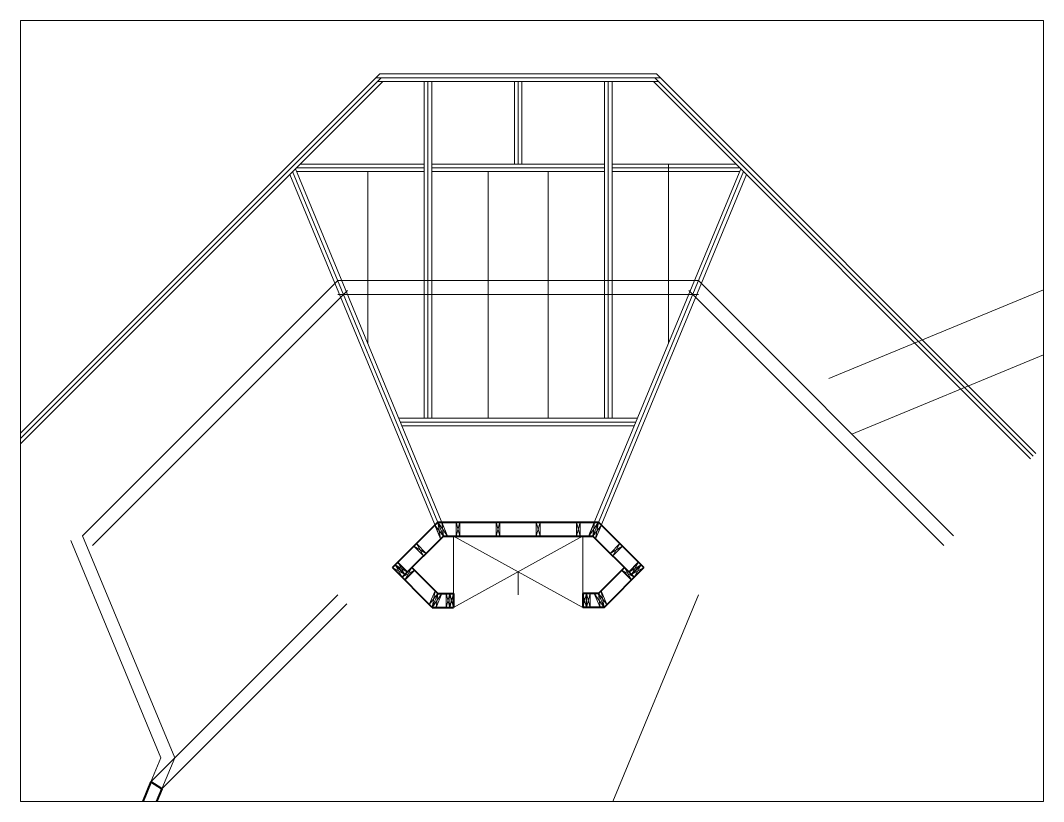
# Paper-space layout 'Entry Flat Roof Framing' of a CAD drawing. Header units: inches. Extents: x 0 to 10.7, y 0 to 8.2.
# The model-space entities are those that its viewports show. They can reach past a viewport. Long polylines and large blocks are cut down to what shows.
import ezdxf

# ---------------------------------------------------------------- set-up
doc = ezdxf.new("R2010")
doc.units = ezdxf.units.IN
doc.header["$MEASUREMENT"] = 0
for name, color, linetype, lineweight in [('BOTTOM PLATES', 7, 'Continuous', 20), ('ROOF BEAMS', 3, 'Continuous', 30), ('WALL FRAMING', 7, 'Continuous', 30)]:
    doc.layers.add(name, color=color, linetype=linetype, lineweight=lineweight)
doc.layers.add('DIMENSIONS', color=7, linetype='Continuous')

msp = doc.modelspace()

# ---------------------------------------------------------------- linework, layer by layer
at = {"layer": 'BOTTOM PLATES', "color": 7, "lineweight": 40}
for p, q in [((24795.67669, 13683.23051), (24777.52476, 13665.13219)), ((24795.67193, 13683.23051), (24859.78666, 13683.23051)), ((24859.80035, 13683.23051), (24877.95228, 13665.13219)), ((24797.9501, 13677.73051), (24781.41385, 13661.2431)), ((24797.9501, 13677.73051), (24857.52694, 13677.73051)), ((24857.52694, 13677.73051), (24874.06319, 13661.2431)), ((24793.42644, 13649.23051), (24777.52476, 13665.13219)), ((24782.47608, 13662.30219), (24778.58542, 13666.19285)), ((24783.53674, 13663.36285), (24779.64608, 13667.25351)), ((24795.70462, 13654.73051), (24785.29931, 13665.11708)), ((24859.77242, 13654.73051), (24870.17773, 13665.11708)), ((24862.0506, 13649.23051), (24877.95228, 13665.13219)), ((24871.9403, 13663.36285), (24875.83096, 13667.25351)), ((24873.00096, 13662.30219), (24876.89162, 13666.19285)), ((24786.3606, 13664.05704), (24782.47294, 13660.18087)), ((24869.11645, 13664.05704), (24873.0041, 13660.18087)), ((24795.70462, 13654.73051), (24801.9793, 13654.73051)), ((24859.77242, 13654.73051), (24853.49774, 13654.73051)), ((24793.42644, 13649.23051), (24801.9793, 13649.23051)), ((24862.0506, 13649.23051), (24853.49774, 13649.23051))]:
    msp.add_line(p, q, dxfattribs=at)
at = {"layer": 'BOTTOM PLATES', "color": 7}
for p, q in [((24794.5273, 13682.08451), (24796.80071, 13676.58451)), ((24795.67669, 13683.23051), (24797.9501, 13677.73051)), ((24797.29978, 13683.23051), (24799.57319, 13677.73051)), ((24858.17726, 13683.23051), (24855.90385, 13677.73051)), ((24859.78666, 13683.23051), (24857.52694, 13677.73051)), ((24860.94974, 13682.08451), (24858.67633, 13676.58451)), ((24801.9793, 13654.73051), (24798.4793, 13654.73051))]:
    msp.add_line(p, q, dxfattribs=at)
at = {"layer": 'BOTTOM PLATES', "lineweight": 9}
for p, q in [((24794.5273, 13682.08451), (24797.9501, 13677.73051)), ((24796.80071, 13676.58451), (24795.67332, 13683.22715)), ((24795.67332, 13683.22715), (24799.57319, 13677.73051)), ((24797.9501, 13677.73051), (24797.29978, 13683.23051)), ((24802.9793, 13683.23051), (24804.4793, 13677.73051)), ((24804.4793, 13683.23051), (24802.9793, 13677.73051)), ((24802.9793, 13677.73051), (24802.9793, 13683.23051)), ((24804.4793, 13677.73051), (24804.4793, 13683.23051)), ((24818.9793, 13683.23051), (24820.4793, 13677.73051)), ((24820.4793, 13683.23051), (24818.9793, 13677.73051)), ((24818.9793, 13677.73051), (24818.9793, 13683.23051)), ((24820.4793, 13677.73051), (24820.4793, 13683.23051)), ((24834.9793, 13683.23051), (24836.4793, 13677.73051)), ((24836.4793, 13683.23051), (24834.9793, 13677.73051)), ((24834.9793, 13677.73051), (24834.9793, 13683.23051)), ((24836.4793, 13677.73051), (24836.4793, 13683.23051)), ((24850.9793, 13683.23051), (24852.4793, 13677.73051)), ((24852.4793, 13683.23051), (24850.9793, 13677.73051)), ((24850.9793, 13677.73051), (24850.9793, 13683.23051)), ((24852.4793, 13677.73051), (24852.4793, 13683.23051)), ((24859.78666, 13683.23051), (24855.90385, 13677.73051)), ((24857.52694, 13677.73051), (24858.17726, 13683.23051)), ((24860.94974, 13682.08451), (24857.52694, 13677.73051)), ((24858.67633, 13676.58451), (24859.78666, 13683.23051)), ((24798.4793, 13677.73051), (24801.9793, 13677.73051)), ((24786.05116, 13673.65181), (24789.93449, 13669.75697)), ((24786.05116, 13673.65181), (24790.99672, 13670.81606)), ((24787.11339, 13674.7109), (24790.99672, 13670.81606)), ((24787.11339, 13674.7109), (24789.93449, 13669.75697)), ((24868.3452, 13674.7109), (24864.46187, 13670.81606)), ((24869.40743, 13673.65181), (24864.46187, 13670.81606)), ((24868.3452, 13674.7109), (24865.5241, 13669.75697)), ((24869.40743, 13673.65181), (24865.5241, 13669.75697)), ((24782.47608, 13662.30219), (24777.52476, 13665.13219)), ((24781.41385, 13661.2431), (24778.58699, 13666.19128)), ((24778.58699, 13666.19128), (24783.53674, 13663.36285)), ((24779.64922, 13667.25038), (24782.47608, 13662.30219)), ((24785.29931, 13665.11708), (24782.47451, 13660.18244)), ((24870.17773, 13665.11708), (24873.00253, 13660.18244)), ((24876.89005, 13666.19128), (24871.9403, 13663.36285)), ((24875.82782, 13667.25038), (24873.00096, 13662.30219)), ((24873.00096, 13662.30219), (24877.95228, 13665.13219)), ((24874.06319, 13661.2431), (24876.89005, 13666.19128)), ((24786.3606, 13664.05704), (24781.41385, 13661.2431)), ((24869.11645, 13664.05704), (24874.06319, 13661.2431)), ((24794.55596, 13655.8771), (24792.27839, 13650.37856)), ((24792.27839, 13650.37856), (24795.70462, 13654.73051)), ((24794.55596, 13655.8771), (24793.42644, 13649.23051)), ((24795.70462, 13654.73051), (24793.42644, 13649.23051)), ((24793.42644, 13649.23051), (24797.3282, 13654.73051)), ((24797.3282, 13654.73051), (24795.05003, 13649.23051)), ((24795.70462, 13654.73051), (24795.05003, 13649.23051)), ((24858.14884, 13654.73051), (24860.42701, 13649.23051)), ((24862.0506, 13649.23051), (24858.14884, 13654.73051)), ((24859.77242, 13654.73051), (24862.0506, 13649.23051)), ((24863.19865, 13650.37856), (24859.77242, 13654.73051)), ((24859.77242, 13654.73051), (24860.42701, 13649.23051)), ((24860.92108, 13655.8771), (24863.19865, 13650.37856)), ((24860.92108, 13655.8771), (24862.0506, 13649.23051))]:
    msp.add_line(p, q, dxfattribs=at)
at = {"layer": 'BOTTOM PLATES', "color": 6}
for p, q in [((24801.9793, 13677.73051), (24853.49774, 13649.23051)), ((24853.4793, 13677.73051), (24801.9793, 13649.23051))]:
    msp.add_line(p, q, dxfattribs=at)
at = {"layer": 'BOTTOM PLATES', "color": 6, "lineweight": 9}
for p, q in [((24801.9793, 13649.23051), (24801.9793, 13677.73051)), ((24853.49774, 13649.23051), (24853.49774, 13677.73051))]:
    msp.add_line(p, q, dxfattribs=at)
at = {"layer": 'BOTTOM PLATES'}
for p, q in [((24798.9793, 13654.73051), (24798.9793, 13649.23051)), ((24800.4793, 13654.73051), (24800.4793, 13649.23051)), ((24854.9793, 13654.73051), (24854.9793, 13649.23051)), ((24856.4793, 13654.73051), (24856.4793, 13649.23051))]:
    msp.add_line(p, q, dxfattribs=at)
at = {"layer": 'BOTTOM PLATES', "lineweight": 40}
for p, q in [((24801.9793, 13654.73051), (24801.9793, 13649.23051)), ((24853.49774, 13654.73051), (24853.49774, 13649.23051))]:
    msp.add_line(p, q, dxfattribs=at)
at = {"layer": 'DIMENSIONS', "color": 7, "lineweight": 9}
for p, q in [((24653.90592, 13677.83718), (24690.64353, 13589.14475)), ((24649.17104, 13675.87593), (24685.09627, 13589.14475)), ((24685.09627, 13589.14475), (24681.17376, 13579.67498)), ((24690.64353, 13589.14475), (24685.51853, 13576.7719))]:
    msp.add_line(p, q, dxfattribs=at)
at = {"layer": 'DIMENSIONS', "lineweight": 9}
msp.add_line((24755.7293, 13306.58376), (24899.7293, 13654.23051), dxfattribs=at)
at = {"layer": 'DIMENSIONS', "color": 7, "lineweight": 40}
for p, q in [((24681.17376, 13579.67498), (24653.90592, 13513.84458)), ((24685.51853, 13576.7719), (24681.17376, 13579.67498)), ((24685.51853, 13576.7719), (24659.03092, 13512.82515))]:
    msp.add_line(p, q, dxfattribs=at)
at = {"layer": 'ROOF BEAMS', "color": 3, "lineweight": 9}
for p, q in [((24681.17376, 13579.67498), (24755.7293, 13654.23051)), ((24685.51853, 13576.7719), (24759.35322, 13650.60659))]:
    msp.add_line(p, q, dxfattribs=at)
at = {"layer": 'WALL FRAMING', "color": 7, "lineweight": 9}
for p, q in [((24772.46837, 13862.16056), (24621.02545, 13710.71765)), ((24772.46837, 13862.16056), (24882.99023, 13862.16056)), ((24882.99023, 13862.16056), (25034.43314, 13710.71765)), ((24773.08969, 13860.66056), (24622.08611, 13709.65699)), ((24773.71101, 13859.16056), (24623.14677, 13708.59633)), ((24770.96837, 13860.66056), (24884.49023, 13860.66056)), ((24771.58969, 13859.16056), (24883.86891, 13859.16056)), ((24790.22703, 13859.16056), (24790.22703, 13724.73051)), ((24791.72703, 13859.16056), (24791.72703, 13724.73051)), ((24793.22703, 13859.16056), (24793.22703, 13724.73051)), ((24826.2293, 13859.16056), (24826.2293, 13826.16056)), ((24827.7293, 13859.16056), (24827.7293, 13826.16056)), ((24829.2293, 13859.16056), (24829.2293, 13826.16056)), ((24862.22703, 13859.16056), (24862.22703, 13724.73051)), ((24863.72703, 13859.16056), (24863.72703, 13724.73051)), ((24865.22703, 13859.16056), (24865.22703, 13724.73051)), ((24881.74759, 13859.16056), (25032.31182, 13708.59633)), ((24882.36891, 13860.66056), (25033.37248, 13709.65699)), ((24799.33592, 13678.30454), (24738.85906, 13824.30861)), ((24739.21101, 13824.66056), (24790.22703, 13824.66056)), ((24740.71101, 13826.16056), (24790.22703, 13826.16056)), ((24793.22703, 13826.16056), (24862.22703, 13826.16056)), ((24793.22703, 13824.66056), (24862.22703, 13824.66056)), ((24856.14104, 13678.30435), (24916.5962, 13824.31194)), ((24865.22703, 13826.16056), (24914.74759, 13826.16056)), ((24865.22703, 13824.66056), (24916.24759, 13824.66056)), ((24887.72703, 13826.16056), (24887.72703, 13754.58889)), ((24796.56428, 13677.15649), (24736.56296, 13822.01251)), ((24797.9501, 13677.73051), (24737.71101, 13823.16056)), ((24739.33459, 13823.16056), (24790.22703, 13823.16056)), ((24767.72703, 13823.16056), (24767.72703, 13754.61516)), ((24793.22703, 13823.16056), (24862.22703, 13823.16056)), ((24815.72703, 13823.16056), (24815.72703, 13724.73051)), ((24839.72703, 13823.16056), (24839.72703, 13724.73051)), ((24857.52694, 13677.73051), (24917.74431, 13823.16383)), ((24858.91284, 13677.15667), (24918.89243, 13822.01571)), ((24865.22703, 13823.16056), (24916.11946, 13823.16056)), ((24755.7293, 13779.66056), (24653.90592, 13677.83718)), ((24755.7293, 13779.66056), (24899.7293, 13779.66056)), ((24899.7293, 13779.66056), (25001.55267, 13677.83718)), ((24759.61838, 13775.77147), (24657.79501, 13673.94809)), ((24895.84021, 13775.77147), (24997.66359, 13673.94809)), ((24755.7293, 13774.16056), (24899.7293, 13774.16056)), ((24780.10565, 13724.73051), (24875.36402, 13724.73051)), ((24780.72697, 13723.23051), (24874.74294, 13723.23051)), ((24781.34829, 13721.73051), (24874.12186, 13721.73051)), ((24827.7293, 13663.48051), (24827.7293, 13654.23051)), ((24798.9793, 13654.73051), (24800.4793, 13649.23051)), ((24800.4793, 13654.73051), (24798.9793, 13649.23051)), ((24800.4793, 13654.73051), (24801.9793, 13649.23051)), ((24801.9793, 13654.73051), (24800.4793, 13649.23051)), ((24853.49774, 13654.73051), (24854.9793, 13649.23051)), ((24854.9793, 13654.73051), (24853.49774, 13649.23051)), ((24854.9793, 13654.73051), (24856.4793, 13649.23051)), ((24856.4793, 13654.73051), (24854.9793, 13649.23051))]:
    msp.add_line(p, q, dxfattribs=at)
at = {"layer": 'WALL FRAMING', "lineweight": 9}
for p, q in [((25073.12187, 13790.82631), (24951.80383, 13740.57473)), ((25118.9285, 13783.82263), (24960.98823, 13718.40162))]:
    msp.add_line(p, q, dxfattribs=at)

psp = doc.layouts.new('Entry Flat Roof Framing')

# ---------------------------------------------------------------- viewports
at = {"layer": 'WALL FRAMING', "color": 7, "lineweight": 9}
psp.add_viewport(center=(5.356, 4.089), size=(10.712, 8.1775), view_center_point=(24833.27068, 13727.63785), view_height=311.7623912, dxfattribs=at)

doc.saveas('drawing.dxf')
